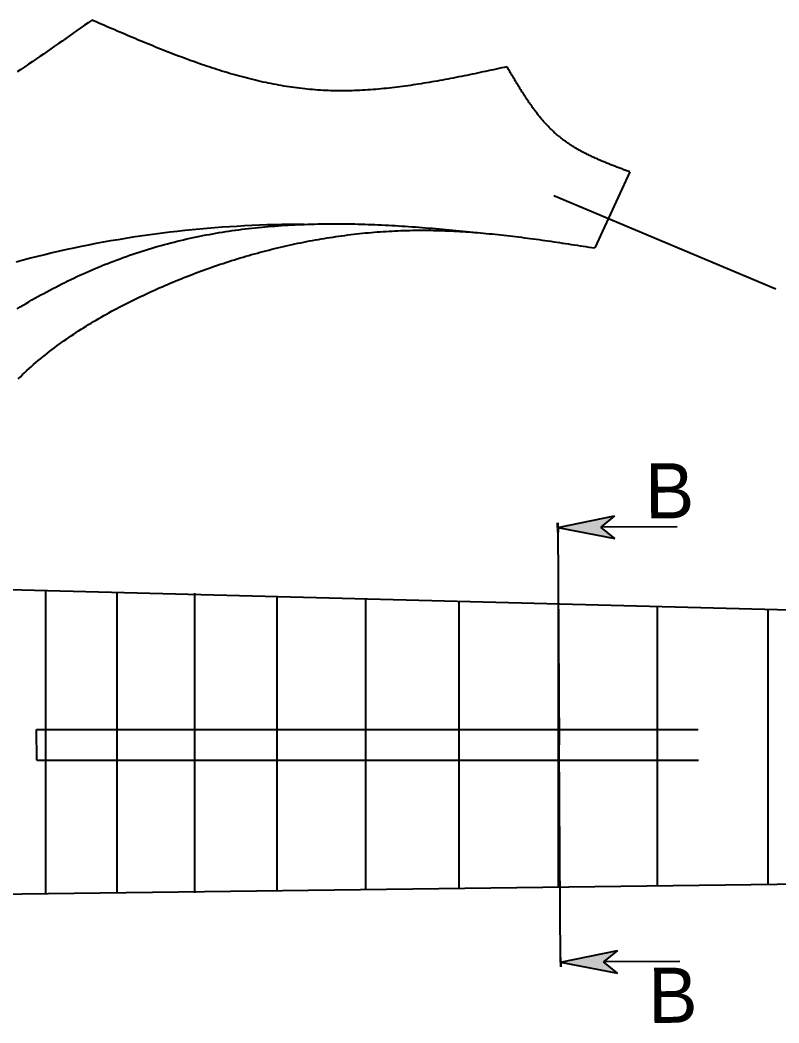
# Model space of a CAD drawing. Extents: x 0 to 1188, y 0 to 840.
# Drawn here: x 527.6 to 665.2, y 450.2 to 632 of the extents above; entities that cross this region are included whole.
import ezdxf

# ---------------------------------------------------------------- set-up
doc = ezdxf.new("R2010")
doc.units = 0
doc.header["$LTSCALE"] = 10
doc.linetypes.add('ACAD_ISO02W100', pattern=[15, 12, -3])
doc.layers.get('0').update_dxf_attribs({"linetype": 'CONTINUOUS'})
for name, color, linetype in [('EXP_OUTLINE_BODY', 3, 'CONTINUOUS'), ('FRETS_22', 1, 'CONTINUOUS'), ('NECK', 1, 'CONTINUOUS'), ('TRUSSROD', 4, 'CONTINUOUS')]:
    doc.layers.add(name, color=color, linetype=linetype)

# ---------------------------------------------------------------- blocks, each defined once
blk = doc.blocks.new('*U18')
at = {"layer": 'NECK', "linetype": 'CONTINUOUS'}
for points in [[(629.5, 461.2), (635.91, 463.3), (625.6, 461.18)], [(629.5, 461.2), (633.4, 461.23), (635.91, 463.3)], [(629.5, 461.2), (625.6, 461.18), (635.94, 459.19)], [(629.5, 461.2), (635.94, 459.19), (633.4, 461.23)]]:
    blk.add_solid(points, dxfattribs=at)
blk = doc.blocks.new('*U21')
at = {"layer": 'NECK', "linetype": 'CONTINUOUS'}
for points in [[(628.99, 540), (635.4, 542.1), (625.09, 539.98)], [(628.99, 540), (632.88, 540.03), (635.4, 542.1)], [(628.99, 540), (625.09, 539.98), (635.42, 537.99)], [(628.99, 540), (635.42, 537.99), (632.88, 540.03)]]:
    blk.add_solid(points, dxfattribs=at)

msp = doc.modelspace()

# ---------------------------------------------------------------- linework, layer by layer
at = {"color": 1}
for points in [[(540.583, 632.012, 0), (539.908, 631.536, 0), (539.233, 631.06, 0), (538.557, 630.585, 0), (537.882, 630.109, 0), (537.206, 629.635, 0), (536.53, 629.16, 0), (535.854, 628.686, 0), (535.178, 628.212, 0), (534.502, 627.739, 0), (533.825, 627.267, 0), (533.148, 626.795, 0), (532.471, 626.324, 0), (531.793, 625.854, 0), (531.115, 625.385, 0), (530.437, 624.916, 0), (529.758, 624.449, 0), (529.078, 623.984, 0), (528.398, 623.519, 0), (527.718, 623.055, 0), (527.037, 622.593, 0)], [(615.872, 623.535, 0), (615.385, 623.429, 0), (614.898, 623.324, 0), (614.41, 623.219, 0), (613.923, 623.114, 0), (613.436, 623.009, 0), (612.948, 622.905, 0), (612.461, 622.8, 0), (611.974, 622.697, 0), (611.487, 622.593, 0), (611, 622.49, 0), (610.512, 622.388, 0), (610.025, 622.286, 0), (609.538, 622.185, 0), (609.051, 622.085, 0), (608.565, 621.986, 0), (608.078, 621.887, 0), (607.591, 621.789, 0), (607.105, 621.692, 0), (606.618, 621.596, 0), (606.132, 621.501, 0), (605.645, 621.407, 0), (605.159, 621.315, 0), (604.673, 621.223, 0), (604.187, 621.133, 0), (603.701, 621.044, 0), (603.215, 620.957, 0), (602.729, 620.87, 0), (602.244, 620.786, 0), (601.758, 620.703, 0), (601.273, 620.621, 0), (600.788, 620.541, 0), (600.303, 620.463, 0), (599.818, 620.387, 0), (599.333, 620.312, 0), (598.849, 620.239, 0), (598.365, 620.169, 0), (597.88, 620.1, 0), (597.396, 620.033, 0), (596.913, 619.968, 0), (596.429, 619.906, 0), (595.946, 619.845, 0), (595.462, 619.787, 0), (594.979, 619.731, 0), (594.496, 619.677, 0), (594.014, 619.626, 0), (593.531, 619.578, 0), (593.049, 619.531, 0), (592.567, 619.488, 0), (592.086, 619.447, 0), (591.604, 619.409, 0), (591.123, 619.373, 0), (590.642, 619.34, 0), (590.161, 619.31, 0), (589.68, 619.283, 0), (589.2, 619.259, 0), (588.72, 619.238, 0), (588.24, 619.22, 0), (587.761, 619.206, 0), (587.282, 619.194, 0), (586.803, 619.185, 0), (586.324, 619.18, 0), (585.846, 619.178, 0), (585.368, 619.18, 0), (584.89, 619.185, 0), (584.413, 619.193, 0), (583.936, 619.206, 0), (583.459, 619.221, 0), (582.982, 619.241, 0), (582.506, 619.264, 0), (582.03, 619.29, 0), (581.555, 619.321, 0), (581.08, 619.356, 0), (580.605, 619.394, 0), (580.13, 619.436, 0), (579.656, 619.481, 0), (579.182, 619.531, 0), (578.709, 619.583, 0), (578.235, 619.64, 0), (577.763, 619.7, 0), (577.29, 619.763, 0), (576.818, 619.83, 0), (576.346, 619.9, 0), (575.874, 619.974, 0), (575.402, 620.05, 0), (574.931, 620.13, 0), (574.46, 620.213, 0), (573.99, 620.3, 0), (573.519, 620.389, 0), (573.049, 620.482, 0), (572.579, 620.577, 0), (572.11, 620.676, 0), (571.64, 620.778, 0), (571.171, 620.882, 0), (570.703, 620.989, 0), (570.234, 621.099, 0), (569.766, 621.212, 0), (569.298, 621.328, 0), (568.83, 621.446, 0), (568.362, 621.567, 0), (567.895, 621.69, 0), (567.428, 621.816, 0), (566.961, 621.945, 0), (566.494, 622.076, 0), (566.027, 622.209, 0), (565.561, 622.345, 0), (565.095, 622.483, 0), (564.629, 622.624, 0), (564.163, 622.766, 0), (563.698, 622.911, 0), (563.232, 623.058, 0), (562.767, 623.207, 0), (562.302, 623.359, 0), (561.837, 623.512, 0), (561.373, 623.667, 0), (560.908, 623.824, 0), (560.444, 623.983, 0), (559.98, 624.144, 0), (559.516, 624.307, 0), (559.052, 624.472, 0), (558.588, 624.638, 0), (558.125, 624.806, 0), (557.662, 624.976, 0), (557.198, 625.147, 0), (556.735, 625.32, 0), (556.272, 625.494, 0), (555.809, 625.67, 0), (555.347, 625.847, 0), (554.884, 626.025, 0), (554.422, 626.205, 0), (553.959, 626.386, 0), (553.497, 626.569, 0), (553.035, 626.753, 0), (552.573, 626.937, 0), (552.111, 627.123, 0), (551.649, 627.31, 0), (551.187, 627.499, 0), (550.726, 627.688, 0), (550.264, 627.878, 0), (549.803, 628.069, 0), (549.341, 628.26, 0), (548.88, 628.453, 0), (548.418, 628.646, 0), (547.957, 628.841, 0), (547.496, 629.035, 0), (547.035, 629.231, 0), (546.574, 629.427, 0), (546.113, 629.624, 0), (545.652, 629.821, 0), (545.191, 630.018, 0), (544.73, 630.217, 0), (544.269, 630.415, 0), (543.808, 630.614, 0), (543.348, 630.813, 0), (542.887, 631.012, 0), (542.426, 631.212, 0), (541.965, 631.412, 0), (541.505, 631.612, 0), (541.044, 631.811, 0), (540.583, 632.012, 0)], [(638.141, 604.461, 0), (637.958, 604.53, 0), (637.776, 604.599, 0), (637.593, 604.668, 0), (637.41, 604.737, 0), (637.228, 604.806, 0), (637.046, 604.875, 0), (636.863, 604.944, 0), (636.681, 605.014, 0), (636.499, 605.083, 0), (636.317, 605.153, 0), (636.135, 605.223, 0), (635.953, 605.293, 0), (635.772, 605.363, 0), (635.59, 605.433, 0), (635.409, 605.504, 0), (635.228, 605.575, 0), (635.047, 605.646, 0), (634.867, 605.718, 0), (634.687, 605.789, 0), (634.507, 605.862, 0), (634.327, 605.934, 0), (634.148, 606.007, 0), (633.968, 606.08, 0), (633.79, 606.153, 0), (633.611, 606.227, 0), (633.433, 606.302, 0), (633.255, 606.376, 0), (633.078, 606.452, 0), (632.901, 606.527, 0), (632.725, 606.604, 0), (632.549, 606.68, 0), (632.373, 606.758, 0), (632.198, 606.835, 0), (632.023, 606.914, 0), (631.848, 606.993, 0), (631.675, 607.072, 0), (631.501, 607.152, 0), (631.329, 607.233, 0), (631.156, 607.314, 0), (630.985, 607.396, 0), (630.813, 607.479, 0), (630.643, 607.562, 0), (630.473, 607.646, 0), (630.303, 607.731, 0), (630.135, 607.817, 0), (629.967, 607.903, 0), (629.799, 607.99, 0), (629.632, 608.078, 0), (629.466, 608.166, 0), (629.301, 608.256, 0), (629.136, 608.346, 0), (628.972, 608.437, 0), (628.808, 608.529, 0), (628.646, 608.622, 0), (628.484, 608.716, 0), (628.323, 608.811, 0), (628.163, 608.907, 0), (628.003, 609.003, 0), (627.845, 609.101, 0), (627.687, 609.2, 0), (627.53, 609.299, 0), (627.374, 609.4, 0), (627.218, 609.502, 0), (627.064, 609.604, 0), (626.91, 609.708, 0), (626.758, 609.813, 0), (626.606, 609.919, 0), (626.455, 610.026, 0), (626.306, 610.135, 0), (626.157, 610.244, 0), (626.009, 610.355, 0), (625.862, 610.467, 0), (625.716, 610.58, 0), (625.572, 610.694, 0), (625.428, 610.809, 0), (625.285, 610.926, 0), (625.143, 611.044, 0), (625.003, 611.163, 0), (624.863, 611.284, 0), (624.724, 611.406, 0), (624.587, 611.528, 0), (624.45, 611.652, 0), (624.314, 611.778, 0), (624.18, 611.904, 0), (624.046, 612.031, 0), (623.913, 612.16, 0), (623.781, 612.29, 0), (623.65, 612.42, 0), (623.52, 612.552, 0), (623.391, 612.685, 0), (623.262, 612.819, 0), (623.135, 612.954, 0), (623.008, 613.09, 0), (622.882, 613.227, 0), (622.757, 613.365, 0), (622.633, 613.504, 0), (622.509, 613.643, 0), (622.386, 613.784, 0), (622.264, 613.926, 0), (622.143, 614.068, 0), (622.023, 614.212, 0), (621.903, 614.356, 0), (621.784, 614.501, 0), (621.666, 614.647, 0), (621.548, 614.794, 0), (621.431, 614.942, 0), (621.315, 615.09, 0), (621.199, 615.239, 0), (621.084, 615.389, 0), (620.97, 615.54, 0), (620.856, 615.692, 0), (620.743, 615.844, 0), (620.63, 615.997, 0), (620.518, 616.15, 0), (620.407, 616.305, 0), (620.296, 616.46, 0), (620.186, 616.615, 0), (620.076, 616.771, 0), (619.967, 616.928, 0), (619.858, 617.086, 0), (619.749, 617.244, 0), (619.642, 617.402, 0), (619.534, 617.561, 0), (619.427, 617.721, 0), (619.321, 617.881, 0), (619.215, 618.042, 0), (619.109, 618.203, 0), (619.004, 618.365, 0), (618.899, 618.527, 0), (618.795, 618.69, 0), (618.691, 618.853, 0), (618.587, 619.016, 0), (618.483, 619.18, 0), (618.38, 619.345, 0), (618.277, 619.509, 0), (618.175, 619.674, 0), (618.073, 619.84, 0), (617.971, 620.005, 0), (617.869, 620.171, 0), (617.768, 620.338, 0), (617.667, 620.504, 0), (617.566, 620.671, 0), (617.465, 620.838, 0), (617.365, 621.005, 0), (617.264, 621.173, 0), (617.164, 621.341, 0), (617.064, 621.509, 0), (616.964, 621.677, 0), (616.864, 621.845, 0), (616.765, 622.014, 0), (616.665, 622.182, 0), (616.566, 622.351, 0), (616.467, 622.52, 0), (616.368, 622.689, 0), (616.268, 622.858, 0), (616.169, 623.027, 0), (616.07, 623.196, 0), (615.971, 623.365, 0), (615.872, 623.535, 0)], [(579.099, 594.966, 0), (577.744, 594.96, 0), (576.39, 594.946, 0), (575.034, 594.923, 0), (573.679, 594.891, 0), (572.324, 594.851, 0), (570.968, 594.802, 0), (569.612, 594.744, 0), (568.257, 594.678, 0), (566.902, 594.603, 0), (565.547, 594.519, 0), (564.192, 594.426, 0), (562.838, 594.324, 0), (561.485, 594.214, 0), (560.132, 594.094, 0), (558.78, 593.966, 0), (557.429, 593.828, 0), (556.079, 593.682, 0), (554.73, 593.526, 0), (553.382, 593.362, 0), (552.036, 593.188, 0), (550.691, 593.005, 0), (549.347, 592.813, 0), (548.005, 592.612, 0), (546.665, 592.401, 0), (545.327, 592.181, 0), (543.99, 591.952, 0), (542.655, 591.714, 0), (541.323, 591.466, 0), (539.992, 591.209, 0), (538.664, 590.942, 0), (537.338, 590.666, 0), (536.015, 590.38, 0), (534.694, 590.085, 0), (533.375, 589.781, 0), (532.06, 589.466, 0), (530.747, 589.142, 0), (529.438, 588.809, 0), (528.131, 588.466, 0), (526.828, 588.113, 0)], [(527.05, 579.676, 0), (527.579, 579.998, 0), (528.108, 580.317, 0), (528.64, 580.632, 0), (529.172, 580.944, 0), (529.706, 581.252, 0), (530.241, 581.558, 0), (530.778, 581.86, 0), (531.316, 582.159, 0), (531.855, 582.454, 0), (532.396, 582.747, 0), (532.938, 583.036, 0), (533.481, 583.321, 0), (534.025, 583.603, 0), (534.571, 583.882, 0), (535.117, 584.158, 0), (535.666, 584.43, 0), (536.215, 584.699, 0), (536.765, 584.964, 0), (537.317, 585.226, 0), (537.869, 585.485, 0), (538.423, 585.74, 0), (538.978, 585.992, 0), (539.534, 586.24, 0), (540.091, 586.485, 0), (540.649, 586.726, 0), (541.208, 586.964, 0), (541.769, 587.198, 0), (542.33, 587.429, 0), (542.892, 587.657, 0), (543.455, 587.881, 0), (544.02, 588.101, 0), (544.585, 588.318, 0), (545.151, 588.532, 0), (545.718, 588.742, 0), (546.286, 588.948, 0), (546.855, 589.151, 0), (547.424, 589.35, 0), (547.995, 589.546, 0), (548.566, 589.738, 0), (549.139, 589.926, 0), (549.712, 590.111, 0), (550.286, 590.292, 0), (550.86, 590.47, 0), (551.436, 590.644, 0), (552.012, 590.814, 0), (552.589, 590.981, 0), (553.166, 591.144, 0), (553.745, 591.304, 0), (554.324, 591.459, 0), (554.903, 591.611, 0), (555.484, 591.76, 0), (556.065, 591.904, 0), (556.646, 592.045, 0), (557.229, 592.182, 0), (557.812, 592.316, 0), (558.395, 592.446, 0), (558.979, 592.573, 0), (559.564, 592.696, 0), (560.149, 592.815, 0), (560.735, 592.931, 0), (561.322, 593.044, 0), (561.909, 593.153, 0), (562.497, 593.259, 0), (563.085, 593.361, 0), (563.674, 593.46, 0), (564.264, 593.556, 0), (564.854, 593.649, 0), (565.445, 593.738, 0), (566.036, 593.824, 0), (566.628, 593.907, 0), (567.22, 593.987, 0), (567.813, 594.064, 0), (568.406, 594.138, 0), (569, 594.208, 0), (569.595, 594.276, 0), (570.19, 594.34, 0), (570.785, 594.402, 0), (571.381, 594.46, 0), (571.978, 594.516, 0), (572.575, 594.569, 0), (573.172, 594.619, 0), (573.77, 594.666, 0), (574.369, 594.711, 0), (574.968, 594.752, 0), (575.567, 594.791, 0), (576.167, 594.827, 0), (576.768, 594.861, 0), (577.368, 594.892, 0), (577.97, 594.92, 0), (578.571, 594.946, 0), (579.174, 594.969, 0), (579.776, 594.99, 0), (580.379, 595.008, 0), (580.983, 595.024, 0), (581.587, 595.037, 0), (582.191, 595.048, 0), (582.796, 595.056, 0), (583.401, 595.062, 0), (584.007, 595.066, 0), (584.613, 595.067, 0), (585.219, 595.067, 0), (585.826, 595.064, 0), (586.433, 595.059, 0), (587.041, 595.051, 0), (587.649, 595.042, 0), (588.257, 595.03, 0), (588.866, 595.016, 0), (589.475, 595.001, 0), (590.084, 594.983, 0), (590.694, 594.963, 0), (591.304, 594.941, 0), (591.914, 594.918, 0), (592.525, 594.892, 0), (593.136, 594.865, 0), (593.747, 594.836, 0), (594.359, 594.805, 0), (594.971, 594.772, 0), (595.583, 594.737, 0), (596.196, 594.701, 0), (596.809, 594.663, 0), (597.422, 594.623, 0), (598.035, 594.581, 0), (598.649, 594.539, 0), (599.263, 594.494, 0), (599.877, 594.448, 0), (600.492, 594.4, 0), (601.107, 594.351, 0), (601.722, 594.301, 0), (602.337, 594.249, 0), (602.953, 594.195, 0), (603.569, 594.14, 0), (604.185, 594.084, 0), (604.801, 594.027, 0), (605.417, 593.968, 0), (606.034, 593.908, 0), (606.651, 593.847, 0), (607.268, 593.784, 0), (607.886, 593.721, 0), (608.503, 593.656, 0), (609.121, 593.59, 0), (609.739, 593.523, 0)], [(527.22, 566.964, 0), (527.613, 567.344, 0), (528.008, 567.721, 0), (528.406, 568.094, 0), (528.806, 568.462, 0), (529.209, 568.827, 0), (529.614, 569.188, 0), (530.021, 569.545, 0), (530.431, 569.898, 0), (530.843, 570.248, 0), (531.257, 570.593, 0), (531.674, 570.936, 0), (532.093, 571.274, 0), (532.514, 571.609, 0), (532.937, 571.94, 0), (533.362, 572.268, 0), (533.79, 572.592, 0), (534.219, 572.913, 0), (534.651, 573.231, 0), (535.085, 573.545, 0), (535.52, 573.856, 0), (535.958, 574.164, 0), (536.398, 574.468, 0), (536.839, 574.769, 0), (537.283, 575.068, 0), (537.728, 575.363, 0), (538.175, 575.655, 0), (538.624, 575.944, 0), (539.075, 576.23, 0), (539.528, 576.513, 0), (539.982, 576.794, 0), (540.438, 577.071, 0), (540.896, 577.346, 0), (541.355, 577.618, 0), (541.816, 577.887, 0), (542.279, 578.154, 0), (542.743, 578.418, 0), (543.209, 578.679, 0), (543.677, 578.938, 0), (544.145, 579.194, 0), (544.616, 579.448, 0), (545.088, 579.7, 0), (545.561, 579.949, 0), (546.035, 580.196, 0), (546.511, 580.441, 0), (546.989, 580.683, 0), (547.467, 580.923, 0), (547.947, 581.161, 0), (548.428, 581.397, 0), (548.911, 581.631, 0), (549.394, 581.863, 0), (549.879, 582.093, 0), (550.365, 582.321, 0), (550.852, 582.547, 0), (551.341, 582.771, 0), (551.83, 582.993, 0), (552.32, 583.213, 0), (552.812, 583.431, 0), (553.304, 583.647, 0), (553.798, 583.861, 0), (554.293, 584.074, 0), (554.788, 584.284, 0), (555.285, 584.492, 0), (555.783, 584.698, 0), (556.281, 584.903, 0), (556.781, 585.105, 0), (557.282, 585.305, 0), (557.783, 585.503, 0), (558.286, 585.699, 0), (558.789, 585.893, 0), (559.294, 586.085, 0), (559.799, 586.275, 0), (560.305, 586.462, 0), (560.812, 586.648, 0), (561.32, 586.831, 0), (561.829, 587.013, 0), (562.338, 587.192, 0), (562.849, 587.369, 0), (563.36, 587.544, 0), (563.872, 587.717, 0), (564.385, 587.887, 0), (564.898, 588.056, 0), (565.413, 588.222, 0), (565.928, 588.386, 0), (566.443, 588.548, 0), (566.96, 588.707, 0), (567.477, 588.865, 0), (567.995, 589.02, 0), (568.514, 589.173, 0), (569.033, 589.324, 0), (569.553, 589.472, 0), (570.073, 589.618, 0), (570.594, 589.762, 0), (571.116, 589.903, 0), (571.638, 590.043, 0), (572.161, 590.18, 0), (572.685, 590.314, 0), (573.209, 590.447, 0), (573.734, 590.576, 0), (574.259, 590.704, 0), (574.784, 590.829, 0), (575.311, 590.952, 0), (575.837, 591.073, 0), (576.364, 591.191, 0), (576.892, 591.307, 0), (577.42, 591.42, 0), (577.949, 591.531, 0), (578.478, 591.64, 0), (579.007, 591.746, 0), (579.537, 591.849, 0), (580.067, 591.951, 0), (580.598, 592.05, 0), (581.128, 592.146, 0), (581.66, 592.24, 0), (582.191, 592.331, 0), (582.723, 592.42, 0), (583.255, 592.506, 0), (583.788, 592.59, 0), (584.321, 592.672, 0), (584.854, 592.75, 0), (585.387, 592.827, 0), (585.921, 592.901, 0), (586.455, 592.972, 0), (586.989, 593.04, 0), (587.523, 593.106, 0), (588.058, 593.17, 0), (588.592, 593.231, 0), (589.127, 593.289, 0), (589.662, 593.345, 0), (590.197, 593.398, 0), (590.732, 593.448, 0), (591.268, 593.496, 0), (591.803, 593.541, 0), (592.339, 593.584, 0), (592.874, 593.624, 0), (593.41, 593.661, 0), (593.946, 593.695, 0), (594.482, 593.727, 0), (595.017, 593.756, 0), (595.553, 593.783, 0), (596.089, 593.807, 0), (596.625, 593.827, 0), (597.161, 593.846, 0), (597.696, 593.861, 0), (598.232, 593.874, 0), (598.768, 593.884, 0), (599.303, 593.891, 0), (599.839, 593.896, 0), (600.374, 593.898, 0), (600.91, 593.897, 0), (601.445, 593.893, 0), (601.98, 593.887, 0), (602.515, 593.879, 0), (603.049, 593.867, 0), (603.584, 593.853, 0), (604.119, 593.837, 0), (604.653, 593.818, 0), (605.187, 593.797, 0), (605.721, 593.773, 0), (606.255, 593.747, 0), (606.789, 593.719, 0), (607.323, 593.689, 0), (607.856, 593.656, 0), (608.39, 593.621, 0), (608.923, 593.584, 0), (609.456, 593.545, 0), (609.989, 593.504, 0), (610.522, 593.461, 0), (611.055, 593.416, 0), (611.588, 593.369, 0), (612.12, 593.321, 0), (612.653, 593.27, 0), (613.185, 593.218, 0), (613.718, 593.165, 0), (614.25, 593.109, 0), (614.782, 593.053, 0), (615.314, 592.994, 0), (615.846, 592.934, 0), (616.378, 592.873, 0), (616.91, 592.81, 0), (617.441, 592.746, 0), (617.973, 592.681, 0), (618.505, 592.614, 0), (619.036, 592.546, 0), (619.567, 592.477, 0), (620.099, 592.407, 0), (620.63, 592.336, 0), (621.161, 592.264, 0), (621.693, 592.191, 0), (622.224, 592.117, 0), (622.755, 592.043, 0), (623.286, 591.967, 0), (623.817, 591.891, 0), (624.348, 591.814, 0), (624.879, 591.736, 0), (625.41, 591.657, 0), (625.94, 591.579, 0), (626.471, 591.499, 0), (627.002, 591.419, 0), (627.533, 591.339, 0), (628.064, 591.258, 0), (628.594, 591.177, 0), (629.125, 591.096, 0), (629.656, 591.014, 0), (630.186, 590.932, 0), (630.717, 590.85, 0), (631.248, 590.768, 0), (631.778, 590.686, 0)]]:
    msp.add_polyline3d(points, dxfattribs=at)
at = {"layer": 'EXP_OUTLINE_BODY', "color": 1}
for p, q in [((638.141, 604.461), (631.778, 590.686)), ((624.339, 600.223), (664.635, 583.269))]:
    msp.add_line(p, q, dxfattribs=at)
at = {"layer": 'FRETS_22'}
for p, q in [((532.178, 528.592), (532.178, 473.494)), ((545.178, 473.627), (545.178, 528.325)), ((559.178, 528.062), (559.178, 473.771)), ((574.178, 474.101), (574.178, 527.503)), ((590.178, 527.089), (590.178, 474.305)), ((607.178, 474.522), (607.178, 526.648)), ((625.178, 526.181), (625.178, 474.751)), ((643.178, 474.981), (643.178, 525.714)), ((663.178, 525.196), (663.178, 475.235))]:
    msp.add_line(p, q, dxfattribs=at)
at = {"layer": 'NECK'}
for p, q in [((625.088, 539.978), (635.398, 542.098)), ((635.398, 542.098), (632.883, 540.029)), ((625.043, 539.978), (625.037, 540.825)), ((625.088, 539.978), (625.082, 540.825)), ((625.133, 539.978), (625.128, 540.825)), ((625.043, 539.978), (625.048, 539.131)), ((625.088, 539.978), (635.425, 537.994)), ((625.088, 539.978), (625.093, 539.131)), ((625.088, 539.978), (625.346, 500.577)), ((625.133, 539.978), (625.139, 539.131)), ((646.721, 540.12), (632.883, 540.029)), ((635.425, 537.994), (632.883, 540.029)), ((503.378, 529.339), (942.178, 517.962)), ((625.604, 461.176), (625.346, 500.577)), ((942.178, 478.79), (503.323, 473.199)), ((625.559, 461.175), (625.553, 462.022)), ((625.604, 461.176), (625.599, 462.023)), ((625.604, 461.176), (635.914, 463.295)), ((625.649, 461.176), (625.644, 462.023)), ((635.914, 463.295), (633.399, 461.227)), ((625.559, 461.175), (625.564, 460.328)), ((625.604, 461.176), (635.941, 459.191)), ((625.604, 461.176), (625.61, 460.329)), ((625.649, 461.176), (625.655, 460.329)), ((647.237, 461.317), (633.399, 461.227)), ((635.941, 459.191), (633.399, 461.227))]:
    msp.add_line(p, q, dxfattribs=at)
at = {"layer": 'TRUSSROD', "color": 4, "linetype": 'ACAD_ISO02W100'}
for p, q in [((530.557, 503.363), (952.949, 503.363)), ((530.593, 497.806), (530.557, 503.363)), ((530.593, 497.806), (952.949, 497.806))]:
    msp.add_line(p, q, dxfattribs=at)

# ---------------------------------------------------------------- block references
at = {"layer": 'NECK', "linetype": 'CONTINUOUS'}
for name in ['*U21', '*U18']:
    msp.add_blockref(name, (0, 0), dxfattribs=at)

# ---------------------------------------------------------------- texts
at = {"layer": 'NECK'}
msp.add_text('B', height=10, rotation=0.37527, dxfattribs=at).set_placement((640.928, 541.626))
at = {"layer": 'NECK', "text_generation_flag": 6}
msp.add_text('B', height=10, rotation=180.37527, dxfattribs=at).set_placement((641.527, 450.145))

doc.saveas('drawing.dxf')
